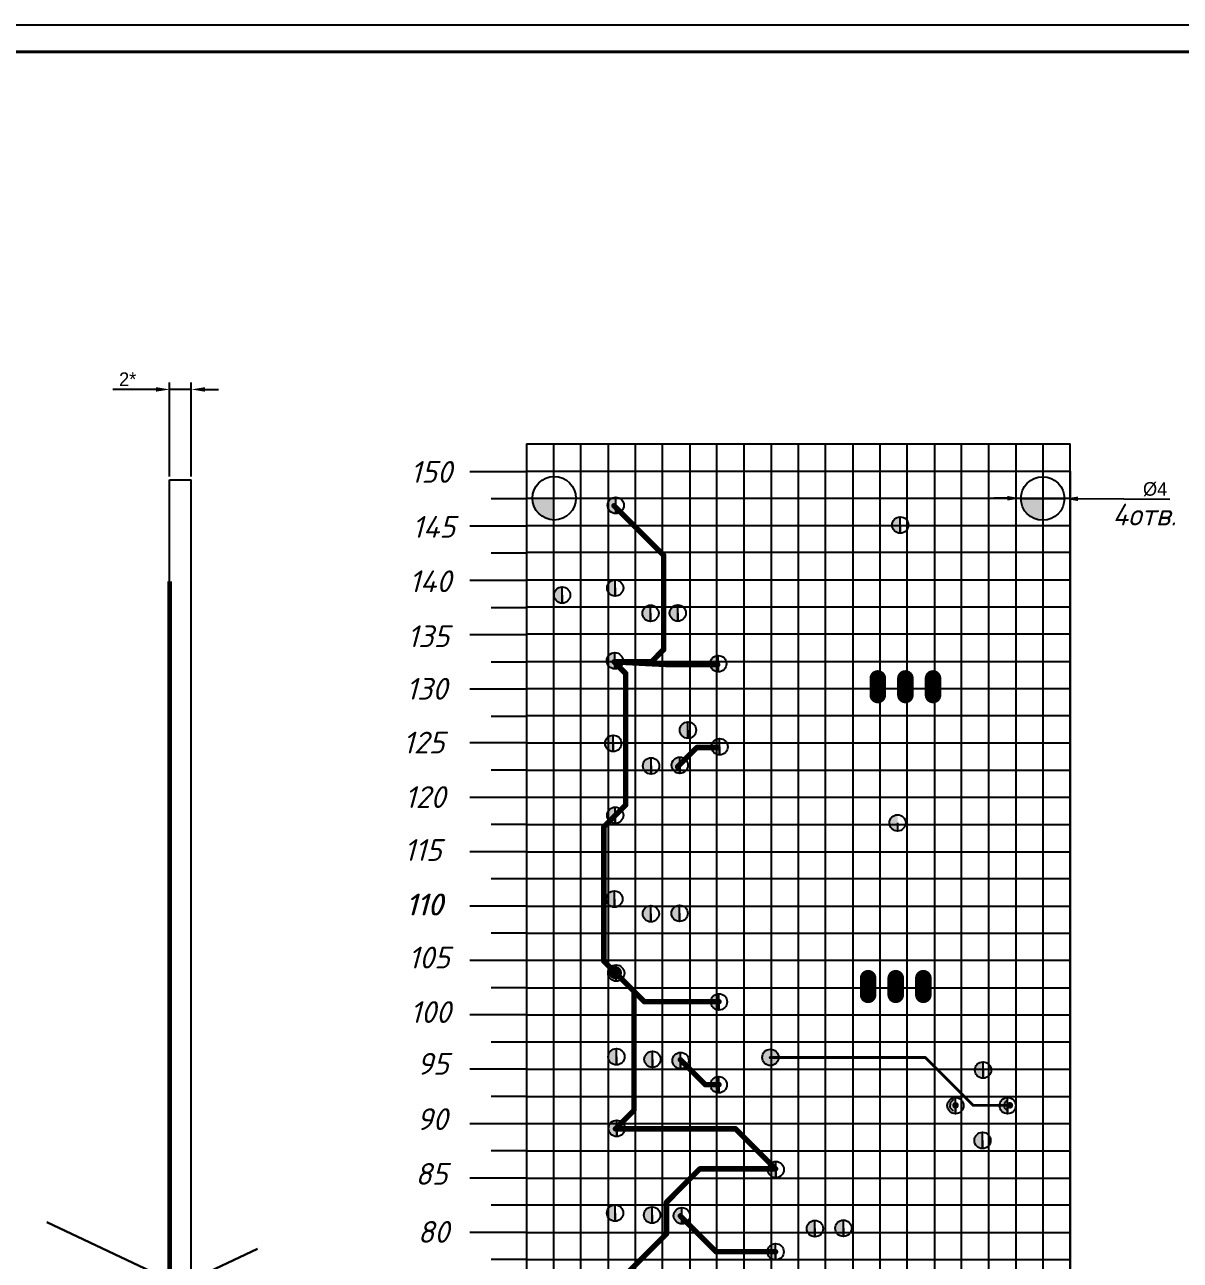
# Model space of a CAD drawing. Header units: millimetres. Extents: x 40 to 3761, y -469 to 920.
# Drawn here: x 2334.1 to 2546.6, y 179.5 to 406.7 of the extents above; entities that cross this region are included whole.
import ezdxf

# ---------------------------------------------------------------- set-up
doc = ezdxf.new("R2010")
doc.units = ezdxf.units.MM
doc.layers.get('Defpoints').update_dxf_attribs({"color": 5})
for name, color, linetype in [('3-размеры', 6, 'Continuous'), ('BottomLayer', 5, 'Continuous'), ('KONTUR', 7, 'Continuous'), ('PDF _Текст', 7, 'Continuous'), ('Слой1', 7, 'Continuous')]:
    doc.layers.add(name, color=color, linetype=linetype)
doc.layers.add('Основная', color=7, linetype='Continuous', lineweight=40)
doc.layers.add('Толстые', color=7, linetype='Continuous', lineweight=30)
doc.styles.add('PDF ISOCPEUR Italic', font='isocpeui.ttf')
doc.dimstyles.new('ISO-25', dxfattribs={"dimtxt": 2.5, "dimasz": 2.5, "dimexe": 1.25, "dimexo": 0.625, "dimtad": 1, "dimtxsty": 'Standard', "dimcen": 2.5, "dimadec": 0, "dimazin": 0, "dimtfac": 1, "dimtmove": 0, "dimatfit": 3, "dimfxl": 1, "dimarcsym": 0})

# ---------------------------------------------------------------- blocks, each defined once
blk = doc.blocks.new('*U119')
blk.add_line((0, 1.97), (0, -1.97))
blk = doc.blocks.new('*U120')
at = {"color": 0, "linetype": 'ByBlock', "lineweight": -2, "transparency": 16777216}
for p in [(0, 0), (10, 0), (20, 0), (30, 0), (40, 0), (50, 0), (60, 0), (70, 0), (80, 0), (90, 0)]:
    blk.add_blockref('*U119', p, dxfattribs=at)
blk = doc.blocks.new('*U121')
blk.add_line((3.25, 0), (-3.25, 0))
blk = doc.blocks.new('*U122')
at = {"color": 0, "linetype": 'ByBlock', "lineweight": -2, "transparency": 16777216}
for p in [(0, 0), (0, -5), (0, -10), (0, -15), (0, -20), (0, -25), (0, -30), (0, -35), (0, -40), (0, -45), (0, -50), (0, -55), (0, -60), (0, -65), (0, -70), (0, -75), (0, -80), (0, -85), (0, -90), (0, -95)]:
    blk.add_blockref('*U121', p, dxfattribs=at)
blk = doc.blocks.new('*U113')
for p, q in [((-50, 5), (50, 5)), ((-50, 0), (50, 0)), ((50, -5), (-50, -5))]:
    blk.add_line(p, q)
blk = doc.blocks.new('*U114')
at = {"color": 0, "linetype": 'ByBlock', "lineweight": -2, "transparency": 16777216}
for p in [(0, 285), (0, 270), (0, 255), (0, 240), (0, 225), (0, 210), (0, 195), (0, 180), (0, 165), (0, 150)]:
    blk.add_blockref('*U113', p, dxfattribs=at)
blk = doc.blocks.new('*U115')
for p, q in [((-5, 152.5), (-5, 147.5)), ((0, -152.5), (0, 152.5)), ((5, -152.5), (5, 152.5)), ((-5, 147.5), (-5, -152.5))]:
    blk.add_line(p, q)
blk = doc.blocks.new('*U116')
at = {"color": 0, "linetype": 'ByBlock', "lineweight": -2, "transparency": 16777216}
for p in [(0, 0), (15, 0), (30, 0), (45, 0), (60, 0), (75, 0), (90, 0)]:
    blk.add_blockref('*U115', p, dxfattribs=at)
blk = doc.blocks.new('*D139')
at = {"layer": '3-размеры', "color": 0, "lineweight": -2, "transparency": 16777216}
for p, q in [((2514.83, 319.59), (2512.33, 319.61)), ((2517.33, 319.57), (2525.33, 319.51)), ((2544.71, 319.36), (2527.83, 319.49))]:
    blk.add_line(p, q, dxfattribs=at)
at = {"layer": '3-размеры', "color": 0, "transparency": 16777216}
for points in [[(2514.83, 320.01), (2514.83, 319.17), (2517.33, 319.57)], [(2527.83, 319.9), (2527.83, 319.07), (2525.33, 319.51)]]:
    blk.add_solid(points, dxfattribs=at)
at = {"layer": 'Defpoints', "color": 0, "transparency": 16777216}
for p in [(2517.33, 319.57), (2525.33, 319.51)]:
    blk.add_point(p, dxfattribs=at)
at = {"layer": '3-размеры', "color": 0, "transparency": 16777216, "insert": (2542.02, 321.25), "char_height": 2.5, "width": 4.1667, "attachment_point": 5, "rotation": 359.5536}
blk.add_mtext('%%C4', dxfattribs=at)
blk = doc.blocks.new('*D135')
at = {"layer": '3-размеры', "color": 0, "lineweight": -2, "transparency": 16777216}
for p, q in [((2360.74, 323.58), (2360.74, 340.84)), ((2364.74, 323.58), (2364.74, 340.84)), ((2358.24, 339.59), (2350.33, 339.59)), ((2364.74, 339.59), (2360.74, 339.59)), ((2367.24, 339.59), (2369.74, 339.59))]:
    blk.add_line(p, q, dxfattribs=at)
at = {"layer": '3-размеры', "color": 0, "transparency": 16777216}
for points in [[(2358.24, 340.01), (2358.24, 339.18), (2360.74, 339.59)], [(2367.24, 340.01), (2367.24, 339.18), (2364.74, 339.59)]]:
    blk.add_solid(points, dxfattribs=at)
at = {"layer": 'Defpoints', "color": 0, "transparency": 16777216}
for p in [(2360.74, 339.59), (2360.74, 322.96), (2364.74, 322.96)]:
    blk.add_point(p, dxfattribs=at)
at = {"layer": '3-размеры', "color": 0, "transparency": 16777216, "insert": (2353.03, 341.47), "char_height": 2.5, "attachment_point": 5}
blk.add_mtext('2*', dxfattribs=at)

msp = doc.modelspace()

# ---------------------------------------------------------------- hatches: boundary and pattern name
h = msp.add_hatch(color=256)
h.dxf.hatch_style = 1
h.paths.add_polyline_path([(2442.796, 319.783, 0.4142136), (2441.296, 318.283, 0.4142136), (2442.796, 316.783), (2442.796, 318.283)])
h = msp.add_hatch(color=256)
h.dxf.hatch_style = 1
h.paths.add_polyline_path([(2495.137, 316.165, 0.4142136), (2493.637, 314.665, 0.4142136), (2495.137, 313.165), (2495.137, 314.665)])
h = msp.add_hatch(color=256)
h.dxf.hatch_style = 1
h.paths.add_polyline_path([(2442.71, 304.604, 0.4142136), (2441.21, 303.104, 0.4142136), (2442.71, 301.604), (2442.71, 303.104)])
h = msp.add_hatch(color=256)
h.dxf.hatch_style = 1
h.paths.add_polyline_path([(2432.953, 303.291, 0.4142136), (2431.453, 301.791, 0.4142136), (2432.953, 300.291), (2432.953, 301.791)])
h = msp.add_hatch(color=256)
h.dxf.hatch_style = 1
h.paths.add_polyline_path([(2449.212, 299.935, 0.4142136), (2447.712, 298.435, 0.4142136), (2449.212, 296.935), (2449.212, 298.435)])
h = msp.add_hatch(color=256)
h.dxf.hatch_style = 1
h.paths.add_polyline_path([(2454.218, 299.977, 0.4142136), (2452.718, 298.477, 0.4142136), (2454.218, 296.977), (2454.218, 298.477)])
h = msp.add_hatch(color=256)
h.dxf.hatch_style = 1
h.paths.add_polyline_path([(2442.644, 291.204, 0.4142136), (2441.144, 289.704, 0.4142136), (2442.644, 288.204), (2442.644, 289.704)])
h = msp.add_hatch(color=256)
h.dxf.hatch_style = 1
h.paths.add_polyline_path([(2461.662, 290.67, 0.4142136), (2460.162, 289.17, 0.4142136), (2461.662, 287.67), (2461.662, 289.17)])
h = msp.add_hatch(color=256)
h.dxf.hatch_style = 1
h.paths.add_polyline_path([(2456.094, 278.451, 0.4142136), (2454.594, 276.951, 0.4142136), (2456.094, 275.451), (2456.094, 276.951)])
h = msp.add_hatch(color=256)
h.dxf.hatch_style = 1
h.paths.add_polyline_path([(2442.357, 276.025, 0.4142136), (2440.857, 274.525, 0.4142136), (2442.357, 273.025), (2442.357, 274.525)])
h = msp.add_hatch(color=256)
h.dxf.hatch_style = 1
h.paths.add_polyline_path([(2461.916, 275.397, 0.4142136), (2460.416, 273.897, 0.4142136), (2461.916, 272.397), (2461.916, 273.897)])
h = msp.add_hatch(color=256)
h.dxf.hatch_style = 1
h.paths.add_polyline_path([(2449.309, 271.883, 0.4142136), (2447.809, 270.383, 0.4142136), (2449.309, 268.883), (2449.309, 270.383)])
h = msp.add_hatch(color=256)
h.dxf.hatch_style = 1
h.paths.add_polyline_path([(2454.587, 272.009, 0.4142136), (2453.087, 270.509, 0.4142136), (2454.587, 269.009), (2454.587, 270.509)])
h = msp.add_hatch(color=256)
h.dxf.hatch_style = 1
h.paths.add_polyline_path([(2442.709, 262.792, 0.4142136), (2441.209, 261.292, 0.4142136), (2442.709, 259.792), (2442.709, 261.292)])
h = msp.add_hatch(color=256)
h.dxf.hatch_style = 1
h.paths.add_polyline_path([(2494.645, 261.402, 0.4142136), (2493.145, 259.902, 0.4142136), (2494.645, 258.402), (2494.645, 259.902)])
h = msp.add_hatch(color=256)
h.dxf.hatch_style = 1
h.paths.add_polyline_path([(2442.561, 247.399, 0.4142136), (2441.061, 245.899, 0.4142136), (2442.561, 244.399), (2442.561, 245.899)])
h = msp.add_hatch(color=256)
h.dxf.hatch_style = 1
h.paths.add_polyline_path([(2449.271, 244.698, 0.4142136), (2447.771, 243.198, 0.4142136), (2449.271, 241.698), (2449.271, 243.198)])
h = msp.add_hatch(color=256)
h.dxf.hatch_style = 1
h.paths.add_polyline_path([(2454.552, 244.774, 0.4142136), (2453.052, 243.274, 0.4142136), (2454.552, 241.774), (2454.552, 243.274)])
h = msp.add_hatch(color=256)
h.dxf.hatch_style = 1
h.paths.add_polyline_path([(2442.894, 233.783, 0.4142136), (2441.394, 232.283, 0.4142136), (2442.894, 230.783), (2442.894, 232.283)])
h = msp.add_hatch(color=256)
h.dxf.hatch_style = 1
h.paths.add_polyline_path([(2461.8, 228.496, 0.4142136), (2460.3, 226.996, 0.4142136), (2461.8, 225.496), (2461.8, 226.996)])
h = msp.add_hatch(color=256)
h.dxf.hatch_style = 1
h.paths.add_polyline_path([(2442.924, 218.396, 0.4142136), (2441.424, 216.896, 0.4142136), (2442.924, 215.396), (2442.924, 216.896)])
h = msp.add_hatch(color=256)
h.dxf.hatch_style = 1
h.paths.add_polyline_path([(2469.75, 216.792, 1), (2472.75, 216.792, 1)])
h = msp.add_hatch(color=256)
h.dxf.hatch_style = 1
h.paths.add_polyline_path([(2449.56, 217.929, 0.4142136), (2448.06, 216.429, 0.4142136), (2449.56, 214.929), (2449.56, 216.429)])
h = msp.add_hatch(color=256)
h.dxf.hatch_style = 1
h.paths.add_polyline_path([(2454.74, 217.708, 0.4142136), (2453.24, 216.208, 0.4142136), (2454.74, 214.708), (2454.74, 216.208)])
h = msp.add_hatch(color=256)
h.dxf.hatch_style = 1
h.paths.add_polyline_path([(2510.376, 215.962, 0.4142136), (2508.876, 214.462, 0.4142136), (2510.376, 212.962), (2510.376, 214.462)])
h = msp.add_hatch(color=256)
h.dxf.hatch_style = 1
h.paths.add_polyline_path([(2461.747, 213.245, 0.4142136), (2460.247, 211.745, 0.4142136), (2461.747, 210.245), (2461.747, 211.745)])
h = msp.add_hatch(color=256)
h.dxf.hatch_style = 1
h.paths.add_polyline_path([(2505.297, 209.428, 0.4142136), (2503.797, 207.928, 0.4142136), (2505.297, 206.428), (2505.297, 207.928)])
h = msp.add_hatch(color=256)
h.dxf.hatch_style = 1
h.paths.add_polyline_path([(2514.895, 209.413, 0.4142136), (2513.395, 207.913, 0.4142136), (2514.895, 206.413), (2514.895, 207.913)])
h = msp.add_hatch(color=256)
h.dxf.hatch_style = 1
h.paths.add_polyline_path([(2442.98, 205.236, 0.4142136), (2441.48, 203.736, 0.4142136), (2442.98, 202.236), (2442.98, 203.736)])
h = msp.add_hatch(color=256)
h.dxf.hatch_style = 1
h.paths.add_polyline_path([(2510.267, 203.016, 0.4142136), (2508.767, 201.516, 0.4142136), (2510.267, 200.016), (2510.267, 201.516)])
h = msp.add_hatch(color=256)
h.dxf.hatch_style = 1
h.paths.add_polyline_path([(2472.246, 197.664, 0.4142136), (2470.746, 196.164, 0.4142136), (2472.246, 194.664), (2472.246, 196.164)])
h = msp.add_hatch(color=256)
h.dxf.hatch_style = 1
h.paths.add_polyline_path([(2442.685, 189.664, 0.4142136), (2441.185, 188.164, 0.4142136), (2442.685, 186.664), (2442.685, 188.164)])
h = msp.add_hatch(color=256)
h.dxf.hatch_style = 1
h.paths.add_polyline_path([(2449.491, 189.3, 0.4142136), (2447.991, 187.8, 0.4142136), (2449.491, 186.3), (2449.491, 187.8)])
h = msp.add_hatch(color=256)
h.dxf.hatch_style = 1
h.paths.add_polyline_path([(2454.96, 189.178, 0.4142136), (2453.46, 187.678, 0.4142136), (2454.96, 186.178), (2454.96, 187.678)])
h = msp.add_hatch(color=256)
h.dxf.hatch_style = 1
h.paths.add_polyline_path([(2479.45, 186.811, 0.4142136), (2477.95, 185.311, 0.4142136), (2479.45, 183.811), (2479.45, 185.311)])
h = msp.add_hatch(color=256)
h.dxf.hatch_style = 1
h.paths.add_polyline_path([(2484.676, 186.872, 0.4142136), (2483.176, 185.372, 0.4142136), (2484.676, 183.872), (2484.676, 185.372)])
h = msp.add_hatch(color=256)
h.dxf.hatch_style = 1
h.paths.add_polyline_path([(2472.212, 182.548, 0.4142136), (2470.712, 181.048, 0.4142136), (2472.212, 179.548), (2472.212, 181.048)])
at = {"layer": 'BottomLayer'}
h = msp.add_hatch(color=256, dxfattribs=at)
h.dxf.hatch_style = 1
edge = h.paths.add_edge_path()
edge.add_line((2431.493, 319.584), (2427.493, 319.584))
edge.add_arc((2431.52, 319.611), 4.027, 180.37805, 269.62195)
edge.add_line((2431.493, 315.584), (2431.493, 319.584))
h = msp.add_hatch(color=256, dxfattribs=at)
h.dxf.hatch_style = 1
edge = h.paths.add_edge_path()
edge.add_line((2521.331, 319.538), (2517.331, 319.538))
edge.add_arc((2521.358, 319.565), 4.027, 180.37805, 269.62195)
edge.add_line((2521.331, 315.538), (2521.331, 319.538))

# ---------------------------------------------------------------- linework, layer by layer
for p, q in [((2426.416, 329.598), (2526.416, 329.598)), ((2526.416, 324.598), (2526.416, 329.598)), ((2360.742, 304.271), (2360.742, 322.957)), ((2360.742, 322.957), (2364.742, 322.957)), ((2364.742, 304.271), (2364.742, 322.957)), ((2426.39, 324.462), (2415.958, 324.462)), ((2426.39, 324.462), (2426.39, 321.962)), ((2426.416, 324.598), (2526.416, 324.598)), ((2526.416, 324.598), (2526.416, 24.598)), ((2426.39, 319.462), (2419.894, 319.462)), ((2426.39, 314.462), (2415.958, 314.462)), ((2426.39, 309.462), (2419.894, 309.462)), ((2426.39, 304.462), (2415.958, 304.462)), ((2364.742, 54.492), (2364.742, 304.271)), ((2426.39, 299.462), (2419.894, 299.462)), ((2426.39, 294.462), (2415.958, 294.462)), ((2426.39, 289.462), (2419.894, 289.462)), ((2426.39, 284.462), (2415.958, 284.462)), ((2426.39, 279.462), (2419.894, 279.462))]:
    msp.add_line(p, q)
at = {"lineweight": 60}
msp.add_line((2360.742, 304.271), (2360.742, 54.492), dxfattribs=at)
at = {"layer": 'BottomLayer'}
for p, q in [((2504.933, 209.015), (2504.308, 208.442)), ((2514.933, 209.015), (2514.308, 208.442)), ((2504.308, 208.442), (2504.271, 207.595)), ((2504.271, 207.595), (2504.844, 206.969)), ((2514.308, 208.442), (2514.271, 207.595)), ((2514.271, 207.595), (2514.844, 206.969))]:
    msp.add_line(p, q, dxfattribs=at)
for points, const_width in [([(2442.494, 318.21), (2451.638, 309.066)], 1), ([(2451.638, 291.794), (2451.638, 309.066)], 1), ([(2449.352, 289.508), (2451.638, 291.794)], 1), ([(2442.494, 289.508), (2452.552, 289)], 1), ([(2442.494, 289.508), (2444.627, 287.374)], 1), ([(2442.494, 289.508), (2449.352, 289.508)], 1), ([(2452.552, 289), (2461.544, 289)], 1), ([(2444.627, 263.193), (2444.627, 287.374)], 1), ([(2491.008, 286.46), (2491.008, 283.412)], 3.048), ([(2496.088, 286.46), (2496.088, 283.412)], 3.048), ([(2501.168, 286.46), (2501.168, 283.412)], 3.048), ([(2454.178, 270.204), (2457.734, 273.76)], 1), ([(2457.734, 273.76), (2461.544, 273.76)], 1), ([(2442.748, 261.314), (2444.627, 263.193)], 1), ([(2440.614, 259.18), (2442.748, 261.314)], 1), ([(2440.614, 234.491), (2440.614, 259.18)], 1), ([(2440.614, 234.491), (2442.748, 232.358)], 1), ([(2442.748, 232.358), (2446.151, 228.954)], 1), ([(2489.23, 231.342), (2489.23, 228.294)], 3.048), ([(2494.31, 231.342), (2494.31, 228.294)], 3.048), ([(2499.39, 231.342), (2499.39, 228.294)], 3.048), ([(2446.151, 228.954), (2448.082, 227.024)], 1), ([(2446.151, 207.059), (2446.151, 228.954)], 1), ([(2448.082, 227.024), (2461.798, 227.024)], 1), ([(2454.686, 216.356), (2459.258, 211.784)], 1), ([(2471.196, 216.762), (2499.745, 216.762)], 0.508), ([(2499.745, 216.762), (2508.534, 207.974)], 0.508), ([(2459.258, 211.784), (2461.798, 211.784)], 1), ([(2442.748, 203.656), (2446.151, 207.059)], 1), ([(2508.534, 207.974), (2515.312, 207.974)], 0.508), ([(2442.748, 203.656), (2464.846, 203.656)], 1), ([(2464.846, 203.656), (2472.212, 196.29)], 1), ([(2452.146, 190.143), (2458.293, 196.29)], 1), ([(2458.293, 196.29), (2472.212, 196.29)], 1), ([(2452.146, 184.352), (2452.146, 190.143)], 1), ([(2454.686, 187.654), (2461.29, 181.05)], 1), ([(2442.748, 174.954), (2452.146, 184.352)], 1), ([(2461.29, 181.05), (2472.212, 181.05)], 1)]:
    msp.add_lwpolyline(points, dxfattribs=dict(at, const_width=const_width))
for points, const_width in [([(2442.244, 318.21, 1), (2442.744, 318.21, 1)], 0.5), ([(2451.388, 309.066, 1), (2451.888, 309.066, 1)], 0.5), ([(2451.388, 309.066, 1), (2451.888, 309.066, 1)], 0.5), ([(2451.388, 291.794, 1), (2451.888, 291.794, 1)], 0.5), ([(2451.388, 291.794, 1), (2451.888, 291.794, 1)], 0.5), ([(2442.244, 289.508, 1), (2442.744, 289.508, 1)], 0.5), ([(2442.244, 289.508, 1), (2442.744, 289.508, 1)], 0.5), ([(2442.244, 289.508, 1), (2442.744, 289.508, 1)], 0.5), ([(2449.102, 289.508, 1), (2449.602, 289.508, 1)], 0.5), ([(2449.102, 289.508, 1), (2449.602, 289.508, 1)], 0.5), ([(2452.302, 289, 1), (2452.802, 289, 1)], 0.5), ([(2452.302, 289, 1), (2452.802, 289, 1)], 0.5), ([(2461.294, 289, 1), (2461.794, 289, 1)], 0.5), ([(2444.377, 287.374, 1), (2444.877, 287.374, 1)], 0.5), ([(2444.377, 287.374, 1), (2444.877, 287.374, 1)], 0.5), ([(2490.246, 286.46, 1), (2491.77, 286.46, 1)], 1.524), ([(2495.326, 286.46, 1), (2496.85, 286.46, 1)], 1.524), ([(2500.406, 286.46, 1), (2501.93, 286.46, 1)], 1.524), ([(2490.246, 283.412, 1), (2491.77, 283.412, 1)], 1.524), ([(2495.326, 283.412, 1), (2496.85, 283.412, 1)], 1.524), ([(2500.406, 283.412, 1), (2501.93, 283.412, 1)], 1.524), ([(2457.484, 273.76, 1), (2457.984, 273.76, 1)], 0.5), ([(2457.484, 273.76, 1), (2457.984, 273.76, 1)], 0.5), ([(2461.294, 273.76, 1), (2461.794, 273.76, 1)], 0.5), ([(2453.928, 270.204, 1), (2454.428, 270.204, 1)], 0.5), ([(2444.377, 263.193, 1), (2444.877, 263.193, 1)], 0.5), ([(2444.377, 263.193, 1), (2444.877, 263.193, 1)], 0.5), ([(2442.498, 261.314, 1), (2442.998, 261.314, 1)], 0.5), ([(2442.498, 261.314, 1), (2442.998, 261.314, 1)], 0.5), ([(2440.364, 259.18, 1), (2440.864, 259.18, 1)], 0.5), ([(2440.364, 259.18, 1), (2440.864, 259.18, 1)], 0.5), ([(2440.364, 234.491, 1), (2440.864, 234.491, 1)], 0.5), ([(2440.364, 234.491, 1), (2440.864, 234.491, 1)], 0.5), ([(2442.148, 232.358, 1), (2443.348, 232.358, 1)], 1.2), ([(2442.498, 232.358, 1), (2442.998, 232.358, 1)], 0.5), ([(2442.498, 232.358, 1), (2442.998, 232.358, 1)], 0.5), ([(2488.468, 231.342, 1), (2489.992, 231.342, 1)], 1.524), ([(2493.548, 231.342, 1), (2495.072, 231.342, 1)], 1.524), ([(2498.628, 231.342, 1), (2500.152, 231.342, 1)], 1.524), ([(2445.901, 228.954, 1), (2446.401, 228.954, 1)], 0.5), ([(2445.901, 228.954, 1), (2446.401, 228.954, 1)], 0.5), ([(2445.901, 228.954, 1), (2446.401, 228.954, 1)], 0.5), ([(2488.468, 228.294, 1), (2489.992, 228.294, 1)], 1.524), ([(2493.548, 228.294, 1), (2495.072, 228.294, 1)], 1.524), ([(2498.628, 228.294, 1), (2500.152, 228.294, 1)], 1.524), ([(2447.832, 227.024, 1), (2448.332, 227.024, 1)], 0.5), ([(2447.832, 227.024, 1), (2448.332, 227.024, 1)], 0.5), ([(2461.548, 227.024, 1), (2462.048, 227.024, 1)], 0.5), ([(2454.436, 216.356, 1), (2454.936, 216.356, 1)], 0.5), ([(2471.069, 216.762, 1), (2471.323, 216.762, 1)], 0.254), ([(2499.618, 216.762, 1), (2499.872, 216.762, 1)], 0.254), ([(2499.618, 216.762, 1), (2499.872, 216.762, 1)], 0.254), ([(2459.008, 211.784, 1), (2459.508, 211.784, 1)], 0.5), ([(2459.008, 211.784, 1), (2459.508, 211.784, 1)], 0.5), ([(2461.548, 211.784, 1), (2462.048, 211.784, 1)], 0.5), ([(2445.901, 207.059, 1), (2446.401, 207.059, 1)], 0.5), ([(2445.901, 207.059, 1), (2446.401, 207.059, 1)], 0.5), ([(2505.012, 207.974, 1), (2505.612, 207.974, 1)], 0.6), ([(2508.407, 207.974, 1), (2508.661, 207.974, 1)], 0.254), ([(2508.407, 207.974, 1), (2508.661, 207.974, 1)], 0.254), ([(2515.012, 207.974, 1), (2515.612, 207.974, 1)], 0.6), ([(2515.185, 207.974, 1), (2515.439, 207.974, 1)], 0.254), ([(2442.498, 203.656, 1), (2442.998, 203.656, 1)], 0.5), ([(2442.498, 203.656, 1), (2442.998, 203.656, 1)], 0.5), ([(2464.596, 203.656, 1), (2465.096, 203.656, 1)], 0.5), ([(2464.596, 203.656, 1), (2465.096, 203.656, 1)], 0.5), ([(2458.043, 196.29, 1), (2458.543, 196.29, 1)], 0.5), ([(2458.043, 196.29, 1), (2458.543, 196.29, 1)], 0.5), ([(2471.962, 196.29, 1), (2472.462, 196.29, 1)], 0.5), ([(2471.962, 196.29, 1), (2472.462, 196.29, 1)], 0.5), ([(2451.896, 190.143, 1), (2452.396, 190.143, 1)], 0.5), ([(2451.896, 190.143, 1), (2452.396, 190.143, 1)], 0.5), ([(2454.436, 187.654, 1), (2454.936, 187.654, 1)], 0.5), ([(2451.896, 184.352, 1), (2452.396, 184.352, 1)], 0.5), ([(2451.896, 184.352, 1), (2452.396, 184.352, 1)], 0.5), ([(2461.04, 181.05, 1), (2461.54, 181.05, 1)], 0.5), ([(2461.04, 181.05, 1), (2461.54, 181.05, 1)], 0.5), ([(2471.962, 181.05, 1), (2472.462, 181.05, 1)], 0.5)]:
    msp.add_lwpolyline(points, format="xyb", close=True, dxfattribs=dict(at, const_width=const_width))
for centre in [(2431.493, 319.584), (2521.331, 319.538)]:
    msp.add_circle(centre, 4, dxfattribs=at)
at = {"layer": 'KONTUR'}
msp.add_line((2140.563, 406.65), (2737.563, 406.65), dxfattribs=at)
at = {"layer": 'Основная'}
msp.add_line((2732.563, 401.65), (2160.563, 401.65), dxfattribs=at)
at = {"layer": 'Слой1'}
for p, q in [((2442.796, 316.783), (2442.796, 319.783)), ((2442.796, 318.283), (2442.796, 316.783)), ((2495.137, 313.165), (2495.137, 316.165)), ((2495.137, 314.665), (2495.137, 313.165)), ((2442.71, 301.604), (2442.71, 304.604)), ((2432.953, 300.291), (2432.953, 303.291)), ((2442.71, 303.104), (2442.71, 301.604)), ((2432.953, 301.791), (2432.953, 300.291)), ((2449.212, 296.935), (2449.212, 299.935)), ((2454.218, 296.977), (2454.218, 299.977)), ((2449.212, 298.435), (2449.212, 296.935)), ((2454.218, 298.477), (2454.218, 296.977)), ((2442.644, 288.204), (2442.644, 291.204)), ((2442.644, 289.704), (2442.644, 288.204)), ((2461.662, 287.67), (2461.662, 290.67)), ((2461.662, 289.17), (2461.662, 287.67)), ((2456.094, 275.451), (2456.094, 278.451)), ((2442.357, 273.025), (2442.357, 276.025)), ((2456.094, 276.951), (2456.094, 275.451)), ((2461.916, 272.397), (2461.916, 275.397)), ((2442.357, 274.525), (2442.357, 273.025)), ((2461.916, 273.897), (2461.916, 272.397)), ((2449.309, 268.883), (2449.309, 271.883)), ((2449.309, 270.383), (2449.309, 268.883)), ((2454.587, 269.009), (2454.587, 272.009)), ((2454.587, 270.509), (2454.587, 269.009)), ((2442.709, 259.792), (2442.709, 262.792)), ((2442.709, 261.292), (2442.709, 259.792)), ((2494.645, 259.902), (2494.645, 258.402)), ((2442.561, 244.399), (2442.561, 247.399)), ((2442.561, 245.899), (2442.561, 244.399)), ((2449.271, 241.698), (2449.271, 244.698)), ((2449.271, 243.198), (2449.271, 241.698)), ((2454.552, 241.774), (2454.552, 244.774)), ((2454.552, 243.274), (2454.552, 241.774)), ((2442.894, 230.783), (2442.894, 233.783)), ((2442.894, 232.283), (2442.894, 230.783)), ((2461.8, 225.496), (2461.8, 228.496)), ((2461.8, 226.996), (2461.8, 225.496)), ((2442.924, 215.396), (2442.924, 218.396)), ((2442.924, 216.896), (2442.924, 215.396)), ((2449.56, 214.929), (2449.56, 217.929)), ((2449.56, 216.429), (2449.56, 214.929)), ((2454.74, 214.708), (2454.74, 217.708)), ((2454.74, 216.208), (2454.74, 214.708)), ((2510.376, 212.962), (2510.376, 215.962)), ((2510.376, 214.462), (2510.376, 212.962)), ((2461.747, 210.245), (2461.747, 213.245)), ((2461.747, 211.745), (2461.747, 210.245)), ((2505.297, 206.428), (2505.297, 209.428)), ((2514.895, 206.413), (2514.895, 209.413)), ((2505.297, 207.928), (2505.297, 206.428)), ((2514.895, 207.913), (2514.895, 206.413)), ((2442.98, 202.236), (2442.98, 205.236)), ((2442.98, 203.736), (2442.98, 202.236)), ((2510.267, 200.016), (2510.267, 203.016)), ((2510.267, 201.516), (2510.267, 200.016)), ((2472.246, 194.664), (2472.246, 197.664)), ((2472.246, 196.164), (2472.246, 194.664)), ((2442.685, 186.664), (2442.685, 189.664)), ((2449.491, 186.3), (2449.491, 189.3)), ((2454.96, 186.178), (2454.96, 189.178)), ((2442.685, 188.164), (2442.685, 186.664)), ((2449.491, 187.8), (2449.491, 186.3)), ((2454.96, 187.678), (2454.96, 186.178)), ((2479.45, 183.811), (2479.45, 186.811)), ((2484.676, 183.872), (2484.676, 186.872)), ((2479.45, 185.311), (2479.45, 183.811)), ((2484.676, 185.372), (2484.676, 183.872)), ((2472.212, 179.548), (2472.212, 182.548)), ((2472.212, 181.048), (2472.212, 179.548))]:
    msp.add_line(p, q, dxfattribs=at)
for centre in [(2442.796, 318.283), (2495.137, 314.665), (2442.71, 303.104), (2432.953, 301.791), (2449.212, 298.435), (2454.218, 298.477), (2442.644, 289.704), (2461.662, 289.17), (2456.094, 276.951), (2442.357, 274.525), (2461.916, 273.897), (2449.309, 270.383), (2454.587, 270.509), (2442.709, 261.292), (2494.645, 259.902), (2442.561, 245.899), (2449.271, 243.198), (2454.552, 243.274), (2442.894, 232.283), (2461.8, 226.996), (2442.924, 216.896), (2471.25, 216.792), (2449.56, 216.429), (2454.74, 216.208), (2510.376, 214.462), (2461.747, 211.745), (2505.297, 207.928), (2514.895, 207.913), (2442.98, 203.736), (2510.267, 201.516), (2472.246, 196.164), (2442.685, 188.164), (2449.491, 187.8), (2454.96, 187.678), (2479.45, 185.311), (2484.676, 185.372), (2472.212, 181.048)]:
    msp.add_circle(centre, 1.5, dxfattribs=at)
at = {"layer": 'Толстые', "color": 0}
for p, q in [((2360.742, 175.831), (2338.154, 186.514)), ((2364.742, 175.831), (2376.884, 181.574))]:
    msp.add_line(p, q, dxfattribs=at)

# ---------------------------------------------------------------- block references
for name, p in [('*U116', (2431.416, 177.098)), ('*U114', (2476.416, 29.598)), ('*U122', (2423.168, 274.598))]:
    msp.add_blockref(name, p)
at = {"rotation": 270}
msp.add_blockref('*U120', (2417.952, 274.598), dxfattribs=at)

# ---------------------------------------------------------------- texts
at = {"insert": (2534.177, 318.582), "char_height": 4, "attachment_point": 1}
msp.add_mtext_dynamic_manual_height_columns('{\\fGOST type B|b0|i1|c204|p2;4отв.}', width=68.69002, gutter_width=50, heights=[0], dxfattribs=at)
at = {"layer": 'PDF _Текст', "char_height": 4, "width": 5.41212, "attachment_point": 7, "style": 'PDF ISOCPEUR Italic'}
for s, insert in [('150', (2405.026, 322.427)), ('145', (2405.358, 312.327)), ('140', (2404.804, 302.324)), ('135', (2404.472, 292.217)), ('130', (2404.254, 282.555)), ('125', (2403.669, 272.668)), ('120', (2403.996, 262.651)), ('115', (2403.878, 252.917)), ('110', (2404.205, 242.899)), ('110', (2404.302, 242.89)), ('105', (2404.65, 233.141)), ('100', (2404.977, 223.124)), ('95', (2406.248, 213.61)), ('90', (2406.183, 203.431)), ('80', (2406.387, 182.702))]:
    msp.add_mtext(s, dxfattribs=dict(at, insert=insert))
at = {"layer": 'PDF _Текст', "insert": (2405.948, 193.374), "char_height": 4, "attachment_point": 7, "style": 'PDF ISOCPEUR Italic'}
msp.add_mtext('85', dxfattribs=at)

# ---------------------------------------------------------------- dimensions: what is measured, and where the dimension line sits
at = {"layer": '3-размеры'}
dim = msp.add_linear_dim(base=(2360.742, 339.594), p1=(2364.742, 322.957), p2=(2360.742, 322.957), text='2*', dimstyle='ISO-25', dxfattribs=at)
dim.commit()
dim.dimension.update_dxf_attribs({"geometry": '*D135', "text_midpoint": (2353.034, 341.469)})
dim = msp.add_diameter_dim_2p(p1=(2517.332, 319.57), p2=(2525.331, 319.507), text='%%C4', dimstyle='ISO-25', dxfattribs=at)
dim.commit()
dim.dimension.update_dxf_attribs({"geometry": '*D139', "text_midpoint": (2542.001, 319.377), "dimtype": 163})

doc.saveas('drawing.dxf')
